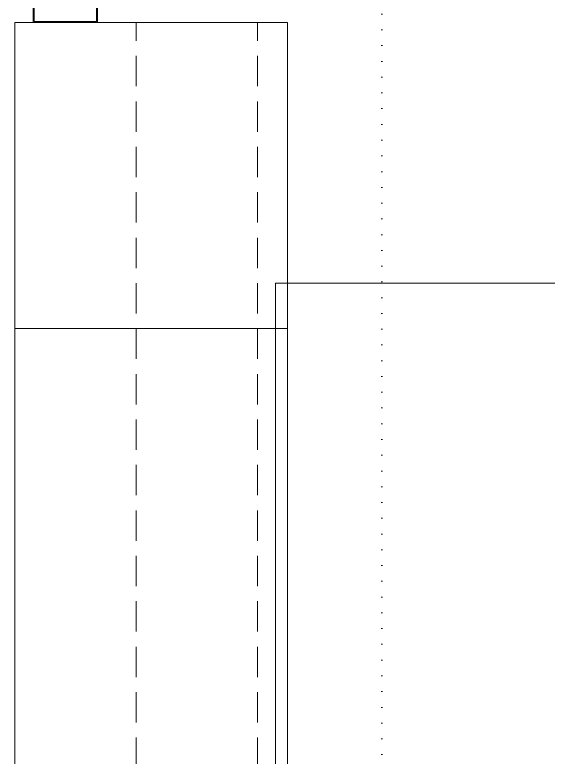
# Model space of a CAD drawing. Extents: x -1286 to 34975, y -230 to 6637.
# Drawn here: x 30690.8 to 30778.8, y 2289.3 to 2411.8 of the extents above; entities that cross this region are included whole.
import ezdxf

# ---------------------------------------------------------------- set-up
doc = ezdxf.new("R2010")
doc.units = 0
doc.header["$LTSCALE"] = 20
doc.linetypes.add('DOT2', pattern=[0.125, 0, -0.125])
doc.linetypes.add('HIDDEN', pattern=[0.375, 0.25, -0.125])
doc.layers.get('0').update_dxf_attribs({"color": 9, "lineweight": 9})
for name, color, linetype, lineweight in [('06A', 9, 'Continuous', 9), ('06D', 9, 'Continuous', 9), ('10A', 9, 'Continuous', 9), ('20', 9, 'DOT2', 9)]:
    doc.layers.add(name, color=color, linetype=linetype, lineweight=lineweight)

# ---------------------------------------------------------------- blocks, each defined once
blk = doc.blocks.new('catikatirevizepergole-krt')
blk.add_lwpolyline([(0, 0), (-830, 0), (-830, 1638), (0, 1638)], close=True)

msp = doc.modelspace()

# ---------------------------------------------------------------- linework, layer by layer
at = {"layer": '06A'}
for points in [[(30690.84, 2410.5), (30690.84, 2410.5), (30735.84, 2410.5), (30735.84, 787.5), (30690.84, 787.5), (30690.84, 2410.5)], [(30735.84, 2360), (30690.84, 2360)]]:
    msp.add_lwpolyline(points, dxfattribs=at)
at = {"layer": '06D', "linetype": 'HIDDEN'}
for points in [[(30710.84, 787.5), (30710.84, 2410.5)], [(30730.84, 787.5), (30730.84, 2410.5)]]:
    msp.add_lwpolyline(points, dxfattribs=at)
at = {"layer": '06D'}
msp.add_lwpolyline([(31233.84, 2117.5), (31233.84, 2367.5), (30733.84, 2367.5), (30733.84, 2117.5)], close=True, dxfattribs=at)
at = {"layer": '10A'}
msp.add_lwpolyline([(30694.04, 2421.3), (30700.54, 2421.3), (30700.54, 2425.41), (30700.34, 2425.41), (30700.34, 2421.5), (30693.84, 2421.5), (30693.84, 2410.5), (30704.49, 2410.5), (30704.49, 2417), (30709.39, 2417), (30709.39, 2417.2), (30704.29, 2417.2), (30704.29, 2410.7), (30694.04, 2410.7), (30694.04, 2421.3)], dxfattribs=at)

# ---------------------------------------------------------------- block references
at = {"layer": '20'}
msp.add_blockref('catikatirevizepergole-krt', (31581.35, 789.5), dxfattribs=at)

doc.saveas('drawing.dxf')
